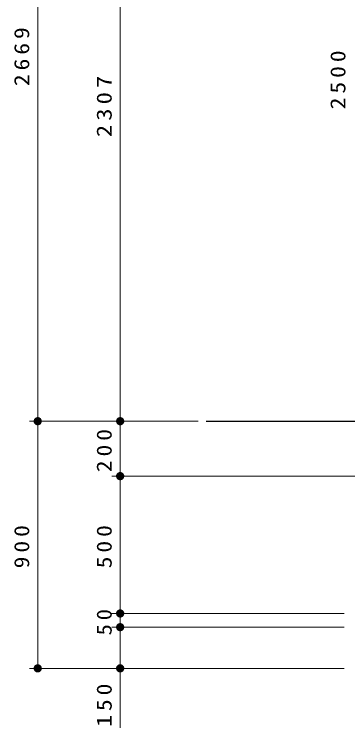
# Model space of a CAD drawing. Units: millimetres on the paper, scale 1:30. Extents: x -385 to 0, y 0 to 267.
# Drawn here: x -157.2 to -116.8, y 97.8 to 184.4 of the extents above; entities that cross this region are included whole.
import ezdxf

# ---------------------------------------------------------------- set-up
doc = ezdxf.new("R2010")
doc.units = ezdxf.units.MM
doc.layers.add('1_30', color=7, linetype='Continuous', lineweight=13)
doc.styles.add('ＭＳ ゴシック', font='')
doc.styles.get('ＭＳ ゴシック').set_extended_font_data('MS Gothic')

# ---------------------------------------------------------------- blocks, each defined once
blk = doc.blocks.new('filled_dot')
at = {"color": 0, "linetype": 'Continuous', "lineweight": -2, "const_width": 1.25}
blk.add_lwpolyline([(-0.625, 0, 1), (0.625, 0, 1)], format="xyb", close=True, dxfattribs=at)

msp = doc.modelspace()

# ---------------------------------------------------------------- linework, layer by layer
at = {"layer": '1_30'}
for p, q in [((-154.392, 135.007), (-154.392, 223.961)), ((-144.392, 135.007), (-144.392, 211.911)), ((-148.13, 135.007), (-155.392, 135.007)), ((-134.952, 135.007), (-155.392, 135.007)), ((-154.392, 105.007), (-154.392, 135.007)), ((-144.392, 128.34), (-144.392, 135.007)), ((-115.559, 128.34), (-145.392, 128.34)), ((-144.392, 111.673), (-144.392, 128.34)), ((-144.392, 97.801), (-144.392, 113.007)), ((-117.226, 111.673), (-145.392, 111.673)), ((-142.422, 111.673), (-145.392, 111.673)), ((-144.392, 110.007), (-144.392, 111.673)), ((-117.225, 110.007), (-145.392, 110.007)), ((-117.225, 110.007), (-145.392, 110.007)), ((-117.226, 105.007), (-155.392, 105.007)), ((-117.225, 105.007), (-145.392, 105.007))]:
    msp.add_line(p, q, dxfattribs=at)
at = {"layer": '1_30', "lineweight": 25}
msp.add_line((-133.952, 135.007), (-106.044, 135.007), dxfattribs=at)

# ---------------------------------------------------------------- block references
at = {"layer": '1_30', "xscale": 0.4, "yscale": 0.4}
for p, rotation in [((-154.392, 135.007), 90), ((-154.392, 135.007), 270), ((-144.392, 135.007), 90), ((-144.392, 135.007), 270), ((-144.392, 128.34), 90), ((-144.392, 128.34), 270), ((-144.392, 111.673), 270), ((-144.392, 111.673), 90), ((-144.392, 110.007), 90), ((-144.392, 110.007), 90), ((-154.392, 105.007), 90), ((-144.392, 105.007), 270)]:
    msp.add_blockref('filled_dot', p, dxfattribs=dict(at, rotation=rotation))

# ---------------------------------------------------------------- texts
at = {"layer": '1_30', "char_height": 1.833, "attachment_point": 8, "rotation": 90, "style": 'ＭＳ ゴシック'}
for s, insert in [('\\T1.33;\\W1.15;2669', (-155.392, 179.484)), ('\\T1.33;\\W1.15;2500', (-117.044, 176.673)), ('\\T1.33;\\W1.2;2307', (-145.392, 173.459)), ('\\T1.33;\\W1.15;200', (-145.392, 131.673)), ('\\T1.33;\\W1.15;900', (-155.392, 120.007)), ('\\T1.33;\\W1.15;500', (-145.392, 120.007)), ('\\T1.34;\\W1.1;50', (-145.392, 110.84)), ('\\T1.33;\\W1.15;150', (-145.392, 100.77))]:
    msp.add_mtext(s, dxfattribs=dict(at, insert=insert))

doc.saveas('drawing.dxf')
